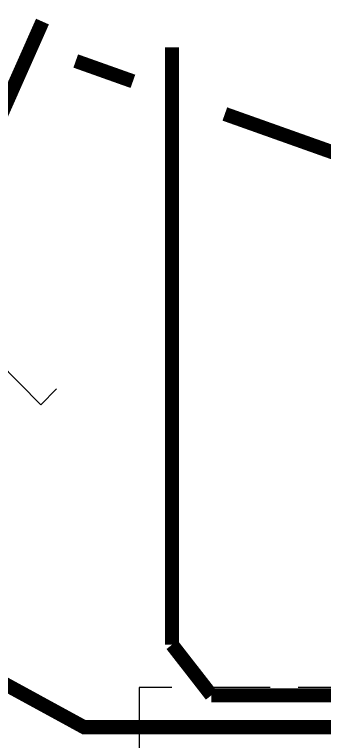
# Model space of a CAD drawing. Extents: x 3002737 to 4077523, y -995787 to -7267.
# Drawn here: x 3218894 to 3219997, y -742611 to -740029 of the extents above; entities that cross this region are included whole.
import ezdxf
from ezdxf.enums import TextEntityAlignment as Align

# ---------------------------------------------------------------- set-up
doc = ezdxf.new("R2010")
doc.units = 0
doc.header["$LTSCALE"] = 1000
doc.header["$MEASUREMENT"] = 0
doc.linetypes.add('A户型$0$DASH', pattern=[0.35, 0.25, -0.1])
doc.layers.get('0').update_dxf_attribs({"linetype": 'CONTINUOUS'})
for name, color, linetype in [('!!电气', 1, 'CONTINUOUS'), ('5fur', 175, 'CONTINUOUS'), ('EQUIP-照明', 3, 'CONTINUOUS'), ('TEL_TEXT', 7, 'CONTINUOUS'), ('WIRE-照明', 2, 'CONTINUOUS')]:
    doc.layers.add(name, color=color, linetype=linetype)
doc.styles.add('_TEL_DIM', font='SIMPLEX', dxfattribs={"width": 0.8, "height": 3.5, "bigfont": 'HZTXT'})

# ---------------------------------------------------------------- blocks, each defined once
blk = doc.blocks.new('FGDGDGRDGRRD')
at = {"layer": '5fur', "color": 252, "linetype": 'A户型$0$DASH'}
for p, q in [((424251.3, 366694.8), (423434.8, 366694.8)), ((423434.8, 366694.8), (423434.8, 363577.1))]:
    blk.add_line(p, q, dxfattribs=at)
blk = doc.blocks.new('A$C1C403CBE')
blk.add_blockref('FGDGDGRDGRRD', (-419334.8, -361558.3))
blk = doc.blocks.new('$equip$00001962')
for p, q in [((0.1473, 0.3556), (0.625, 0.8333)), ((0.625, 0.8333), (0.7664, 0.6919))]:
    blk.add_line(p, q)
blk.add_circle((0, 0.2083), 0.2083)
for p in [(0, 0.4167), (-0.2083, 0.2083), (0.2083, 0.2083), (0, 0)]:
    blk.add_point(p)
for points in [[(-0.1042, 0.3888), (0.1042, 0.3888), (-0.1804, 0.3125), (0.1804, 0.3125)], [(0, 0.4167), (0, 0.4167), (-0.1042, 0.3888), (0.1042, 0.3888)], [(-0.1804, 0.3125), (0.1804, 0.3125), (-0.2083, 0.2083), (0.2083, 0.2083)], [(-0.1804, 0.1042), (0.1804, 0.1042), (-0.2083, 0.2083), (0.2083, 0.2083)], [(-0.1042, 0.0279), (0.1042, 0.0279), (-0.1804, 0.1042), (0.1804, 0.1042)], [(0, 0), (0, 0), (-0.1042, 0.0279), (0.1042, 0.0279)]]:
    blk.add_solid(points)
at = {"layer": 'TEL_TEXT', "style": '_TEL_DIM', "flags": 1}
blk.add_attdef('A', text='', height=0.00002, dxfattribs=at).set_placement((0, 0), align=Align.MIDDLE_CENTER)

msp = doc.modelspace()

# ---------------------------------------------------------------- linework, layer by layer
at = {"layer": 'WIRE-照明', "linetype": 'Continuous', "const_width": 50}
for points in [[(3218810.8, -740465), (3218993.7, -740053.7)], [(3219454.8, -742267.1), (3219454.8, -740145.3)], [(3224986, -742559.9), (3219141.4, -742559.9), (3218426.1, -742170.4)], [(3219594.9, -742446.8), (3219454.8, -742267.1)], [(3224969.2, -742446.8), (3219594.9, -742446.8)]]:
    msp.add_lwpolyline(points, dxfattribs=at)
at = {"layer": 'WIRE-照明', "color": 2, "linetype": 'Continuous', "const_width": 50}
for points in [[(3219112.1, -740193.7), (3219315.5, -740265.9)], [(3219642.7, -740381.9), (3220649, -740739)]]:
    msp.add_lwpolyline(points, dxfattribs=at)

# ---------------------------------------------------------------- block references
at = {"layer": '!!电气'}
msp.add_blockref('A$C1C403CBE', (3215237.4, -747555.9), dxfattribs=at)
at = {"layer": 'EQUIP-照明', "color": 1, "xscale": -400, "yscale": 400, "zscale": 400, "rotation": 180}
msp.add_blockref('$equip$00001962', (3218737.4, -741081.5), dxfattribs=at)

doc.saveas('drawing.dxf')
